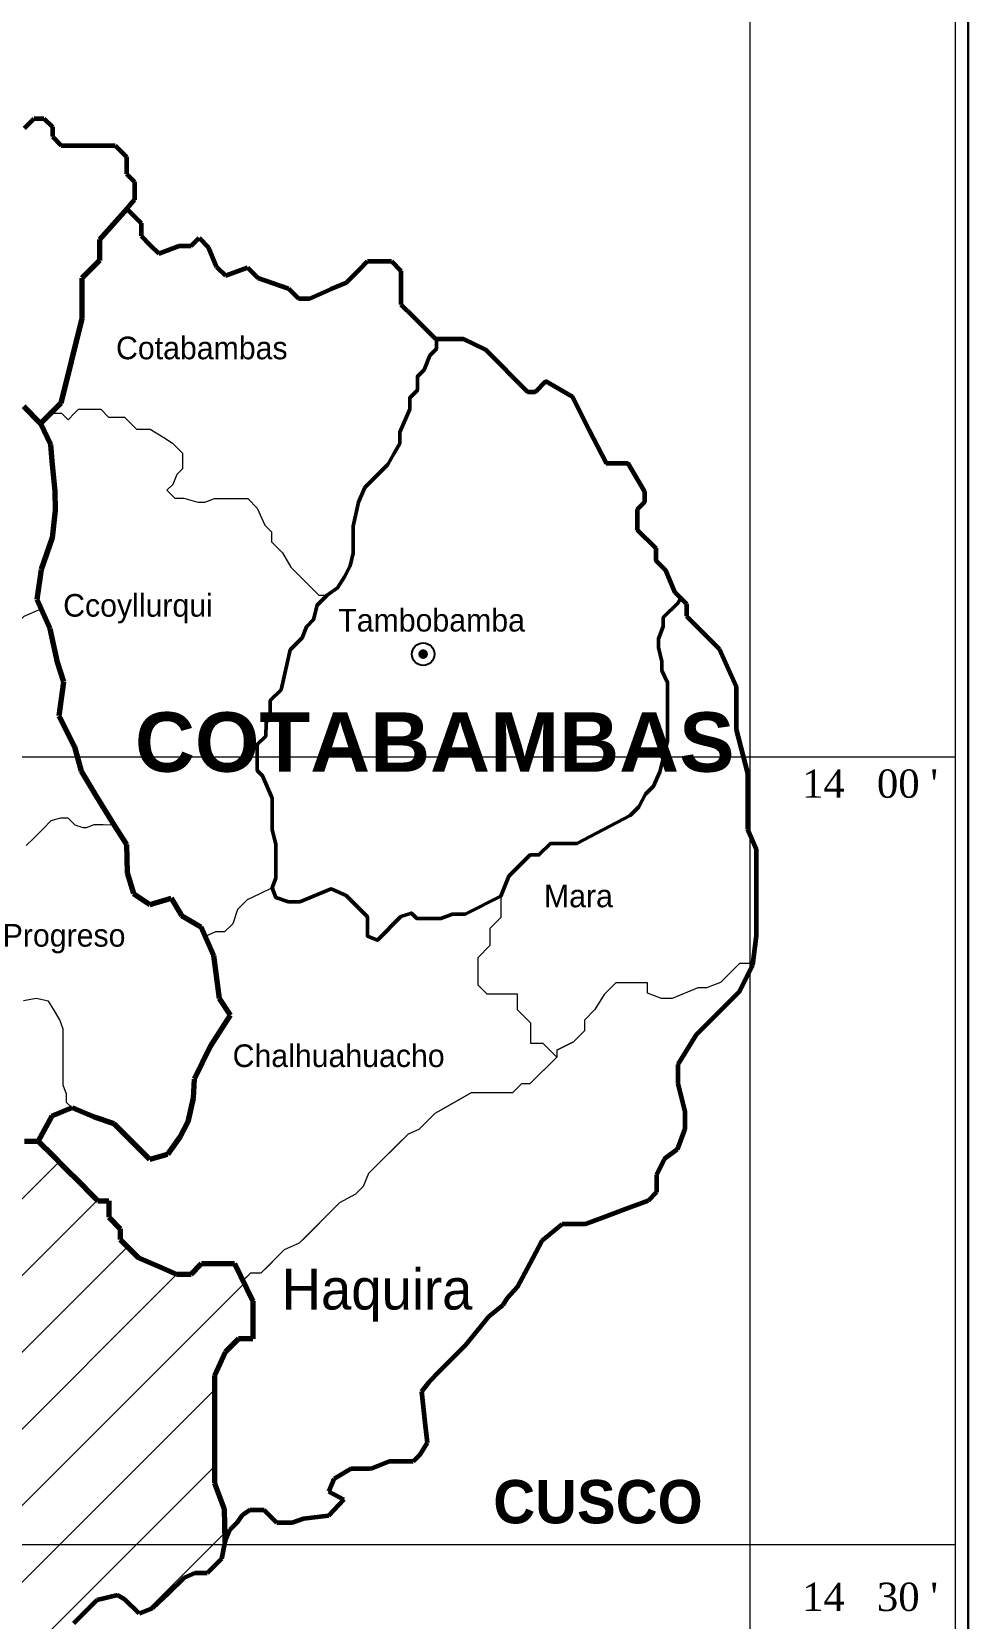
# Model space of a CAD drawing. Header units: metres. Extents: x 756359 to 758214, y 8425508 to 8426351.
# Drawn here: x 757045.67 to 757051.16, y 8425863.16 to 8425872.45 of the extents above; entities that cross this region are included whole.
import ezdxf

# ---------------------------------------------------------------- set-up
doc = ezdxf.new("R2010")
doc.units = ezdxf.units.M
doc.layers.add('05', color=5, linetype='Continuous')
doc.layers.add('CAJA AGUA', color=140, linetype='Continuous')
for name, color, linetype, lineweight in [('8', 5, 'Continuous', 60), ('Cap Prov', 94, 'Continuous', 25), ('Distrito', 212, 'Continuous', 25), ('Ejes de Coordenadas', 38, 'Continuous', 5), ('PERFIL', 150, 'Continuous', 9), ('PLUMA 2', 121, 'Continuous', 9), ('poste', 131, 'Continuous', 30), ('Red vías Vecinales', 106, 'Continuous', 40)]:
    doc.layers.add(name, color=color, linetype=linetype, lineweight=lineweight)
doc.styles.add('ARIAL', font='arial.ttf')
doc.styles.add('century', font='GOTHIC.TTF')

msp = doc.modelspace()

# ---------------------------------------------------------------- hatches: boundary and pattern name
msp.add_hatch(color=256).paths.add_polyline_path([(757047.9904, 8425868.8084, 1), (757047.934, 8425868.8084, 1)])
at = {"layer": 'PERFIL'}
h = msp.add_hatch(dxfattribs=at)
h.set_pattern_fill('ANSI31', color=3, scale=0.1, style=0)
h.set_pattern_definition([(45, (-3626.7664, 20332.6351), (-0.224506403027, 0.224506403027), [])])
h.paths.add_polyline_path([(757046.7397, 8425864.583), (757046.803, 8425864.7212), (757046.8804, 8425864.7985), (757046.9648, 8425864.7985), (757046.9648, 8425865.0188), (757046.9061, 8425865.1385), (757046.8569, 8425865.2389), (757046.7678, 8425865.2389), (757046.6647, 8425865.2389), (757046.6036, 8425865.1778), (757046.517, 8425865.1778), (757046.4301, 8425865.2156), (757046.2928, 8425865.2752), (757046.1885, 8425865.3796), (757046.1885, 8425865.4428), (757046.1205, 8425865.5108), (757046.1205, 8425865.6068), (757046.0572, 8425865.6068), (757046.0103, 8425865.6537), (757045.9587, 8425865.7052), (757045.8556, 8425865.8084), (757045.7946, 8425865.8693), (757045.7078, 8425865.9562), (757045.6281, 8425865.9562), (757045.5155, 8425865.9562), (757045.4261, 8425865.9562), (757045.3647, 8425865.8948), (757045.3647, 8425863.5943), (757046.7983, 8425863.5943), (757046.8015, 8425863.6098), (757046.7959, 8425863.8051), (757046.7397, 8425863.9551)])
h.paths.add_polyline_path([(757045.3647, 8425865.8948), (757045.3558, 8425865.8858), (757045.275, 8425865.805), (757045.2351, 8425865.6918), (757045.2059, 8425865.6092), (757045.0464, 8425865.6654), (757045.0043, 8425865.6232), (757044.8594, 8425865.5384), (757044.782, 8425865.4532), (757044.6693, 8425865.3485), (757044.5959, 8425865.3183), (757044.5333, 8425865.3809), (757044.3741, 8425865.3809), (757044.3741, 8425865.2489), (757044.342, 8425864.9761), (757044.215, 8425864.8171), (757044.1662, 8425864.5472), (757044.1105, 8425864.4426), (757044.1105, 8425864.3679), (757044.0828, 8425864.3403), (757044.0272, 8425864.2847), (757044.0007, 8425864.2001), (757043.9812, 8425864.1379), (757043.9317, 8425864.0885), (757043.9317, 8425864.0056), (757043.953, 8425863.9501), (757043.9745, 8425863.8942), (757043.9916, 8425863.8495), (757044.011, 8425863.799), (757044.011, 8425863.7556), (757044.0475, 8425863.7191), (757044.0475, 8425863.6366), (757044.0331, 8425863.5943), (757045.3647, 8425863.5943)])
h.paths.add_polyline_path([(757045.3647, 8425863.5943), (757044.0331, 8425863.5943), (757044.0265, 8425863.5751), (757044.0265, 8425863.5274), (757044.0265, 8425863.4818), (757044.0265, 8425863.4362), (757043.9749, 8425863.4362), (757043.949, 8425863.462), (757043.8936, 8425863.462), (757043.9008, 8425863.4423), (757043.9008, 8425863.4114), (757043.9268, 8425863.3575), (757043.9388, 8425863.2996), (757043.9807, 8425863.2577), (757043.9918, 8425863.1793), (757043.9918, 8425863.1343), (757043.9738, 8425863.0884), (757043.9738, 8425863.0286), (757043.9738, 8425862.9617), (757043.9738, 8425862.8883), (757043.9738, 8425862.8294), (757043.9898, 8425862.7895), (757043.9788, 8425862.7126), (757043.9648, 8425862.6438), (757043.9798, 8425862.5719), (757044.0137, 8425862.538), (757044.0427, 8425862.4946), (757044.0824, 8425862.4352), (757044.0977, 8425862.3928), (757044.1253, 8425862.316), (757044.1529, 8425862.2394), (757044.1667, 8425862.1687), (757044.1778, 8425862.1116), (757044.1778, 8425862.025), (757044.1507, 8425861.9371), (757044.1337, 8425861.8587), (757044.1167, 8425861.7659), (757044.0847, 8425861.676), (757044.0571, 8425861.5985), (757044.0345, 8425861.5348), (757044.0228, 8425861.4083), (757044.0622, 8425861.438), (757044.1428, 8425861.4482), (757044.2275, 8425861.4339), (757044.3079, 8425861.4186), (757044.3843, 8425861.3691), (757044.4184, 8425861.2774), (757044.4958, 8425861.2), (757044.4958, 8425861.1093), (757044.5065, 8425861.0438), (757044.5504, 8425861.001), (757044.6097, 8425861.0309), (757044.6403, 8425861.169), (757044.7269, 8425861.2557), (757044.8206, 8425861.3229), (757044.9271, 8425861.3849), (757045.1012, 8425861.3849), (757045.1518, 8425861.4085), (757045.1954, 8425861.4543), (757045.2422, 8425861.4667), (757045.3096, 8425861.5066), (757045.3489, 8425861.4948), (757045.3647, 8425861.4971)])
h.paths.add_polyline_path([(757046.5617, 8425863.3987), (757046.6257, 8425863.4255), (757046.6969, 8425863.4255), (757046.73, 8425863.4586), (757046.7805, 8425863.5091), (757046.7983, 8425863.5943), (757045.3647, 8425863.5943), (757045.3647, 8425861.4971), (757045.4502, 8425861.5091), (757045.5181, 8425861.5485), (757045.5883, 8425861.5884), (757045.6446, 8425861.5861), (757045.7171, 8425861.6119), (757045.7808, 8425861.7176), (757045.7997, 8425861.9), (757045.7567, 8425861.9733), (757045.7265, 8425862.1278), (757045.5553, 8425862.2991), (757045.4943, 8425862.5176), (757045.5514, 8425862.7689), (757045.6256, 8425862.8432), (757045.7391, 8425862.9567), (757045.9145, 8425863.132), (757046.0506, 8425863.2682), (757046.1719, 8425863.2973), (757046.2152, 8425863.2718), (757046.2982, 8425863.1889), (757046.3765, 8425863.222), (757046.4685, 8425863.3073)])
h.paths.add_polyline_path([(757044.3777, 8425863.5611), (757045.8397, 8425863.5611), (757045.8397, 8425863.8472), (757044.3777, 8425863.8472)], flags=9)
h.paths.add_polyline_path([(757041.8036, 8425863.7405), (757044.6537, 8425863.7405), (757044.6537, 8425864.3537), (757041.8036, 8425864.3537)], flags=9)

# ---------------------------------------------------------------- linework, layer by layer
at = {"lineweight": 60}
for p, q in [((757045.6265, 8425871.8881), (757045.6842, 8425871.9459)), ((757045.6842, 8425871.9459), (757045.74, 8425871.9459)), ((757045.74, 8425871.9459), (757045.7906, 8425871.8953)), ((757045.7906, 8425871.8953), (757045.7906, 8425871.8396)), ((757045.7906, 8425871.8396), (757045.8424, 8425871.7877)), ((757045.8424, 8425871.7877), (757045.9479, 8425871.7877)), ((757045.9479, 8425871.7877), (757046.0387, 8425871.7877)), ((757046.0387, 8425871.7877), (757046.1584, 8425871.7877)), ((757046.1584, 8425871.7877), (757046.2253, 8425871.7208)), ((757046.2253, 8425871.7208), (757046.2253, 8425871.6209)), ((757046.2253, 8425871.6209), (757046.2723, 8425871.5739)), ((757046.2723, 8425871.5739), (757046.2723, 8425871.4684)), ((757046.2723, 8425871.4684), (757046.2265, 8425871.4154)), ((757046.2265, 8425871.4154), (757046.3104, 8425871.3315)), ((757046.3104, 8425871.3315), (757046.3104, 8425871.258)), ((757046.3104, 8425871.258), (757046.3623, 8425871.2061)), ((757046.6042, 8425871.2003), (757046.6496, 8425871.2457)), ((757046.6496, 8425871.2457), (757046.7053, 8425871.19)), ((757046.3623, 8425871.2061), (757046.4139, 8425871.1545)), ((757046.4139, 8425871.1545), (757046.534, 8425871.2003)), ((757046.534, 8425871.2003), (757046.6042, 8425871.2003)), ((757046.7053, 8425871.19), (757046.7528, 8425871.0766)), ((757046.7528, 8425871.0766), (757046.8044, 8425871.025)), ((757046.8044, 8425871.025), (757046.9344, 8425871.0725)), ((757046.9344, 8425871.0725), (757046.9943, 8425871.0126)), ((757047.5106, 8425870.9832), (757047.5871, 8425871.0596)), ((757047.5871, 8425871.0596), (757047.6366, 8425871.1092)), ((757047.6366, 8425871.1092), (757047.7064, 8425871.1092)), ((757047.7064, 8425871.1092), (757047.7765, 8425871.1092)), ((757047.7765, 8425871.1092), (757047.832, 8425871.0537)), ((757047.832, 8425871.0537), (757047.832, 8425870.9405)), ((757046.9943, 8425871.0126), (757047.1739, 8425870.9487)), ((757047.1739, 8425870.9487), (757047.2316, 8425870.891)), ((757047.2977, 8425870.891), (757047.4215, 8425870.9446)), ((757047.4215, 8425870.9446), (757047.5106, 8425870.9832)), ((757047.832, 8425870.9405), (757047.832, 8425870.8567)), ((757047.2316, 8425870.891), (757047.2977, 8425870.891)), ((757047.832, 8425870.8567), (757047.9038, 8425870.7849)), ((757047.9038, 8425870.7849), (757047.9678, 8425870.7209)), ((757047.9678, 8425870.7209), (757048.0338, 8425870.6549)), ((757048.0338, 8425870.6549), (757048.1326, 8425870.6549)), ((757048.1326, 8425870.6549), (757048.1986, 8425870.6549)), ((757048.1986, 8425870.6549), (757048.3266, 8425870.5928)), ((757048.3266, 8425870.5928), (757048.3988, 8425870.5206)), ((757048.3988, 8425870.5206), (757048.5019, 8425870.4174)), ((757048.5019, 8425870.4174), (757048.5742, 8425870.3452)), ((757048.6197, 8425870.3452), (757048.6816, 8425870.4072)), ((757048.6816, 8425870.4072), (757048.8343, 8425870.3165)), ((757048.5742, 8425870.3452), (757048.6197, 8425870.3452)), ((757048.8343, 8425870.3165), (757048.9334, 8425870.1227)), ((757048.9334, 8425870.1227), (757048.9821, 8425870.0275)), ((757048.9821, 8425870.0275), (757049.0333, 8425869.9272)), ((757049.0333, 8425869.9272), (757049.1604, 8425869.9272)), ((757049.1604, 8425869.9272), (757049.2595, 8425869.7598)), ((757049.2595, 8425869.7598), (757049.2595, 8425869.6979)), ((757049.2595, 8425869.6979), (757049.2162, 8425869.6546)), ((757049.2162, 8425869.6546), (757049.2162, 8425869.5371)), ((757049.2162, 8425869.5371), (757049.3244, 8425869.4289)), ((757049.3244, 8425869.4289), (757049.3244, 8425869.3561)), ((757049.3244, 8425869.3561), (757049.3828, 8425869.2976)), ((757049.3828, 8425869.2976), (757049.4373, 8425869.1705)), ((757049.4373, 8425869.1705), (757049.5053, 8425869.1025)), ((757049.5053, 8425869.1025), (757049.5053, 8425869.0303)), ((757049.5053, 8425869.0303), (757049.5786, 8425868.9571)), ((757049.5786, 8425868.9571), (757049.6962, 8425868.8395)), ((757049.6962, 8425868.8395), (757049.7592, 8425868.7004)), ((757049.7592, 8425868.7004), (757049.7959, 8425868.6196)), ((757049.7959, 8425868.6196), (757049.7959, 8425868.5148)), ((757049.7959, 8425868.5148), (757049.7959, 8425868.3664)), ((757049.7959, 8425868.3664), (757049.8624, 8425868.1107)), ((757049.8624, 8425868.1107), (757049.8624, 8425867.9787)), ((757049.8624, 8425867.9787), (757049.8624, 8425867.8756)), ((757049.8624, 8425867.8756), (757049.8624, 8425867.7849)), ((757049.8624, 8425867.7849), (757049.9121, 8425867.6675)), ((757049.9121, 8425867.6675), (757049.9121, 8425867.5479)), ((757049.9121, 8425867.5479), (757049.9121, 8425867.4077)), ((757049.9121, 8425867.4077), (757049.9121, 8425867.2963)), ((757049.9121, 8425867.2963), (757049.9121, 8425867.1602)), ((757049.9121, 8425867.1602), (757049.891, 8425866.9874)), ((757049.891, 8425866.9874), (757049.8104, 8425866.828)), ((757049.8104, 8425866.828), (757049.5612, 8425866.5787)), ((757049.5612, 8425866.5787), (757049.4539, 8425866.4055)), ((757049.4539, 8425866.4055), (757049.4539, 8425866.2942)), ((757049.4539, 8425866.2942), (757049.4951, 8425866.1292)), ((757049.4951, 8425866.1292), (757049.4951, 8425866.0276)), ((757049.4951, 8425866.0276), (757049.4497, 8425865.908)), ((757049.3744, 8425865.8503), (757049.33, 8425865.7595)), ((757049.4497, 8425865.908), (757049.3744, 8425865.8503)), ((757049.33, 8425865.7595), (757049.33, 8425865.6564)), ((757049.33, 8425865.6564), (757049.2804, 8425865.6069)), ((757049.1483, 8425865.5575), (757049.0194, 8425865.5092)), ((757049.2804, 8425865.6069), (757049.1483, 8425865.5575)), ((757048.7768, 8425865.4696), (757048.6566, 8425865.3724)), ((757048.9135, 8425865.4696), (757048.7768, 8425865.4696)), ((757049.0194, 8425865.5092), (757048.9135, 8425865.4696)), ((757048.6566, 8425865.3724), (757048.5869, 8425865.2399)), ((757048.5869, 8425865.2399), (757048.5127, 8425865.101)), ((757048.5127, 8425865.101), (757048.4548, 8425865.037)), ((757048.4298, 8425864.9965), (757048.3463, 8425864.9284)), ((757048.4548, 8425865.037), (757048.4298, 8425864.9965)), ((757048.3463, 8425864.9284), (757048.2113, 8425864.7616)), ((757048.2113, 8425864.7616), (757048.1288, 8425864.679)), ((757048.1288, 8425864.679), (757048.0566, 8425864.6068)), ((757047.9947, 8425864.5449), (757047.9525, 8425864.4894)), ((757048.0566, 8425864.6068), (757047.9947, 8425864.5449)), ((757047.9525, 8425864.4894), (757047.9525, 8425864.4894)), ((757047.9525, 8425864.4894), (757047.973, 8425864.3079)), ((757047.973, 8425864.3079), (757047.9866, 8425864.1896)), ((757047.9866, 8425864.1896), (757047.943, 8425864.1195)), ((757047.7608, 8425864.08), (757047.6535, 8425864.037)), ((757047.9035, 8425864.08), (757047.7608, 8425864.08)), ((757047.943, 8425864.1195), (757047.9035, 8425864.08)), ((757047.4409, 8425863.9792), (757047.41, 8425863.905)), ((757047.5379, 8425864.037), (757047.4409, 8425863.9792)), ((757047.6535, 8425864.037), (757047.5379, 8425864.037)), ((757047.41, 8425863.905), (757047.4971, 8425863.8576)), ((757046.9477, 8425863.7945), (757046.9026, 8425863.7652)), ((757047.031, 8425863.7945), (757046.9477, 8425863.7945)), ((757047.1045, 8425863.721), (757047.031, 8425863.7945)), ((757047.4971, 8425863.8576), (757047.4073, 8425863.7611)), ((757047.4971, 8425863.8576), (757047.4971, 8425863.8576)), ((757046.8734, 8425863.7236), (757046.83, 8425863.6802)), ((757046.9026, 8425863.7652), (757046.8734, 8425863.7236)), ((757047.196, 8425863.721), (757047.1045, 8425863.721)), ((757047.2614, 8425863.7442), (757047.196, 8425863.721)), ((757047.4073, 8425863.7611), (757047.2614, 8425863.7442)), ((757046.8015, 8425863.6098), (757046.7805, 8425863.5091)), ((757046.83, 8425863.6802), (757046.8015, 8425863.6098)), ((757046.7805, 8425863.5091), (757046.73, 8425863.4586)), ((757046.6257, 8425863.4255), (757046.5617, 8425863.3987)), ((757046.6969, 8425863.4255), (757046.6257, 8425863.4255)), ((757046.73, 8425863.4586), (757046.6969, 8425863.4255)), ((757046.5617, 8425863.3987), (757046.4685, 8425863.3073)), ((757046.0506, 8425863.2682), (757045.9145, 8425863.132)), ((757046.1719, 8425863.2973), (757046.0506, 8425863.2682)), ((757046.2152, 8425863.2718), (757046.1719, 8425863.2973)), ((757046.2982, 8425863.1889), (757046.2152, 8425863.2718)), ((757046.3765, 8425863.222), (757046.2982, 8425863.1889)), ((757046.4685, 8425863.3073), (757046.3765, 8425863.222))]:
    msp.add_line(p, q, dxfattribs=at)
msp.add_circle((757047.9622, 8425868.8084), 0.0658)
at = {"layer": 'CAJA AGUA', "linetype": 'Continuous', "lineweight": 50, "flags": 128}
msp.add_lwpolyline([(757048.0406, 8425870.6549), (757048.0406, 8425870.5968), (757048.0008, 8425870.5565), (757047.9681, 8425870.4739), (757047.9285, 8425870.4343), (757047.9285, 8425870.3542), (757047.8836, 8425870.3093), (757047.8836, 8425870.2426), (757047.8266, 8425870.1076), (757047.8266, 8425870.042), (757047.7913, 8425869.9805), (757047.756, 8425869.919), (757047.6205, 8425869.7835), (757047.5827, 8425869.6983), (757047.552, 8425869.5573), (757047.552, 8425869.399), (757047.5357, 8425869.3253), (757047.5012, 8425869.2614), (757047.4612, 8425869.1959), (757047.4009, 8425869.1544), (757047.3415, 8425869.095), (757047.3209, 8425869.0108), (757047.2786, 8425868.9685), (757047.2544, 8425868.9041), (757047.1828, 8425868.8325), (757047.13, 8425868.5994), (757047.0664, 8425868.5358), (757047.0664, 8425868.4658), (757047.0426, 8425868.4033), (757047.0404, 8425868.3286), (757046.9902, 8425868.2784), (757046.9902, 8425868.1273), (757047.0214, 8425868.0961), (757047.0777, 8425867.9648), (757047.0777, 8425867.7816), (757047.0992, 8425867.693), (757047.0992, 8425867.4955), (757047.077, 8425867.4391), (757047.0992, 8425867.3827), (757047.1738, 8425867.3585), (757047.2403, 8425867.3585), (757047.4226, 8425867.433), (757047.5106, 8425867.3948), (757047.6355, 8425867.2698), (757047.6355, 8425867.157), (757047.6941, 8425867.1329), (757047.8322, 8425867.2709), (757047.8937, 8425867.292), (757047.926, 8425867.2598), (757048.0651, 8425867.2598), (757048.1337, 8425867.286), (757048.2083, 8425867.286), (757048.4181, 8425867.3908), (757048.4649, 8425867.5078), (757048.5896, 8425867.6325), (757048.6408, 8425867.6325), (757048.7075, 8425867.6991), (757048.8627, 8425867.6991), (757049.1744, 8425867.8623), (757049.2263, 8425867.9142), (757049.264, 8425867.9873), (757049.3113, 8425868.0347), (757049.3487, 8425868.1183), (757049.3939, 8425868.2989), (757049.3939, 8425868.4824), (757049.3939, 8425868.6416), (757049.3607, 8425868.7121), (757049.3607, 8425868.7645), (757049.3405, 8425868.8471), (757049.3405, 8425868.8974), (757049.3688, 8425868.97), (757049.3688, 8425869.0224), (757049.4534, 8425869.107), (757049.4713, 8425869.1365), (757049.4373, 8425869.1705), (757049.3828, 8425869.2976), (757049.3244, 8425869.3561), (757049.3244, 8425869.4289), (757049.2162, 8425869.5371), (757049.2162, 8425869.6546), (757049.2595, 8425869.6979), (757049.2595, 8425869.7598), (757049.1604, 8425869.9272), (757049.0333, 8425869.9272), (757048.8343, 8425870.3165), (757048.6816, 8425870.4072), (757048.6197, 8425870.3452), (757048.5742, 8425870.3452), (757048.3266, 8425870.5928), (757048.1986, 8425870.6549), (757048.0406, 8425870.6549)], dxfattribs=at)
at = {"layer": 'Cap Prov', "color": 2, "lineweight": 70}
for p, q in [((757046.2265, 8425871.4154), (757046.0667, 8425871.2368)), ((757046.0667, 8425871.2368), (757046.0667, 8425871.1132)), ((757046.0667, 8425871.1132), (757045.9635, 8425871.01)), ((757045.9635, 8425871.01), (757045.9635, 8425870.7731)), ((757045.9635, 8425870.7731), (757045.8396, 8425870.2784)), ((757045.721, 8425870.1598), (757045.623, 8425870.2578)), ((757045.8396, 8425870.2784), (757045.721, 8425870.1598)), ((757045.721, 8425870.1598), (757045.7804, 8425870.0367)), ((757045.7804, 8425870.0367), (757045.7871, 8425869.939)), ((757045.7871, 8425869.939), (757045.8049, 8425869.7635)), ((757045.8049, 8425869.7635), (757045.8071, 8425869.6484)), ((757045.8071, 8425869.6484), (757045.7893, 8425869.4889)), ((757045.7893, 8425869.4889), (757045.7245, 8425869.303)), ((757045.7245, 8425869.303), (757045.7003, 8425869.1276)), ((757045.7245, 8425869.303), (757045.7245, 8425869.303)), ((757045.7003, 8425869.1276), (757045.7755, 8425868.9592)), ((757045.7755, 8425868.9592), (757045.8194, 8425868.7605)), ((757045.8194, 8425868.7605), (757045.8561, 8425868.6451)), ((757045.8561, 8425868.6451), (757045.8293, 8425868.4477)), ((757045.8293, 8425868.4477), (757045.9205, 8425868.2656)), ((757045.9205, 8425868.2656), (757045.9592, 8425868.1231)), ((757045.9592, 8425868.1231), (757046.0469, 8425867.9768)), ((757046.0469, 8425867.9768), (757046.1496, 8425867.8089)), ((757046.1496, 8425867.8089), (757046.2252, 8425867.6937)), ((757046.2252, 8425867.6937), (757046.2296, 8425867.5267)), ((757046.2296, 8425867.5267), (757046.2648, 8425867.406)), ((757046.2648, 8425867.406), (757046.3623, 8425867.342)), ((757046.3623, 8425867.342), (757046.4872, 8425867.3798)), ((757046.3623, 8425867.342), (757046.3623, 8425867.342)), ((757046.4872, 8425867.3798), (757046.5476, 8425867.2776)), ((757046.5476, 8425867.2776), (757046.6603, 8425867.2117)), ((757046.6603, 8425867.2117), (757046.7341, 8425867.0441)), ((757046.7341, 8425867.0441), (757046.7681, 8425866.792)), ((757046.7681, 8425866.792), (757046.8329, 8425866.6932)), ((757046.8329, 8425866.6932), (757046.7165, 8425866.5136)), ((757046.7165, 8425866.5136), (757046.6213, 8425866.3194)), ((757046.6213, 8425866.3194), (757046.6147, 8425866.208)), ((757046.6147, 8425866.208), (757046.5834, 8425866.0683)), ((757045.7883, 8425866.1032), (757045.7078, 8425865.9562)), ((757045.9056, 8425866.1507), (757045.7883, 8425866.1032)), ((757046.0379, 8425866.0965), (757045.9056, 8425866.1507)), ((757046.1526, 8425866.0575), (757046.0379, 8425866.0965)), ((757046.361, 8425865.849), (757046.1526, 8425866.0575)), ((757046.5834, 8425866.0683), (757046.5368, 8425865.9791)), ((757045.6281, 8425865.9562), (757045.7078, 8425865.9562)), ((757045.7078, 8425865.9562), (757045.7946, 8425865.8693)), ((757046.5368, 8425865.9791), (757046.4655, 8425865.8777)), ((757045.7946, 8425865.8693), (757045.8556, 8425865.8084)), ((757046.4655, 8425865.8777), (757046.361, 8425865.849)), ((757046.361, 8425865.849), (757046.361, 8425865.849)), ((757045.8556, 8425865.8084), (757045.8556, 8425865.8084)), ((757045.8556, 8425865.8084), (757045.9587, 8425865.7052)), ((757045.9587, 8425865.7052), (757046.0103, 8425865.6537)), ((757046.0103, 8425865.6537), (757046.0572, 8425865.6068)), ((757046.0572, 8425865.6068), (757046.1205, 8425865.6068)), ((757046.1205, 8425865.6068), (757046.1205, 8425865.5108)), ((757046.1205, 8425865.5108), (757046.1885, 8425865.4428)), ((757046.1885, 8425865.4428), (757046.1885, 8425865.3796)), ((757046.1885, 8425865.3796), (757046.2928, 8425865.2752)), ((757046.2928, 8425865.2752), (757046.4301, 8425865.2156)), ((757046.4301, 8425865.2156), (757046.517, 8425865.1778)), ((757046.517, 8425865.1778), (757046.6036, 8425865.1778)), ((757046.6036, 8425865.1778), (757046.6647, 8425865.2389)), ((757046.6647, 8425865.2389), (757046.7678, 8425865.2389)), ((757046.7678, 8425865.2389), (757046.8569, 8425865.2389)), ((757046.8569, 8425865.2389), (757046.9648, 8425865.0188)), ((757046.9648, 8425865.0188), (757046.9648, 8425864.8548)), ((757046.8804, 8425864.7985), (757046.803, 8425864.7212)), ((757046.9648, 8425864.7985), (757046.8804, 8425864.7985)), ((757046.9648, 8425864.8548), (757046.9648, 8425864.7985)), ((757046.803, 8425864.7212), (757046.7397, 8425864.583)), ((757046.7397, 8425864.583), (757046.7397, 8425864.3487)), ((757046.7397, 8425864.3487), (757046.7397, 8425864.1987)), ((757046.7397, 8425864.1987), (757046.7397, 8425864.105)), ((757046.7397, 8425864.105), (757046.7397, 8425863.9551)), ((757046.7397, 8425863.9551), (757046.7959, 8425863.8051)), ((757046.7959, 8425863.8051), (757046.8015, 8425863.6098))]:
    msp.add_line(p, q, dxfattribs=at)
at = {"layer": 'Ejes de Coordenadas', "linetype": 'Continuous'}
for p, q in [((757049.8759, 8425877.573), (757049.8759, 8425858.9815)), ((757030.4502, 8425868.2071), (757051.0786, 8425868.2071)), ((757030.4641, 8425863.5943), (757051.0786, 8425863.5943))]:
    msp.add_line(p, q, dxfattribs=at)
msp.add_lwpolyline([(757051.0786, 8425858.9815), (757030.4641, 8425858.9815), (757030.4641, 8425876.1686), (757051.0786, 8425876.1686)], close=True, dxfattribs=at)
at = {"layer": 'PLUMA 2', "linetype": 'Continuous', "lineweight": 5}
for p, q in [((757048.4181, 8425867.3908), (757048.4181, 8425867.2657)), ((757048.4181, 8425867.2657), (757048.3535, 8425867.2012)), ((757048.3535, 8425867.2012), (757048.3535, 8425867.1016)), ((757048.3535, 8425867.1016), (757048.2818, 8425867.0299)), ((757048.2818, 8425867.0299), (757048.2818, 8425866.9572)), ((757048.2818, 8425866.9572), (757048.2818, 8425866.8719)), ((757048.2818, 8425866.8719), (757048.3346, 8425866.8192)), ((757048.3346, 8425866.8192), (757048.4137, 8425866.8192)), ((757048.4137, 8425866.8192), (757048.5122, 8425866.8192)), ((757048.5122, 8425866.8192), (757048.5122, 8425866.7275)), ((757048.5122, 8425866.7275), (757048.591, 8425866.6488)), ((757048.591, 8425866.6488), (757048.591, 8425866.5306)), ((757048.8434, 8425866.5373), (757048.9074, 8425866.6013)), ((757048.591, 8425866.5306), (757048.6633, 8425866.5306)), ((757048.6633, 8425866.5306), (757048.7454, 8425866.4486)), ((757048.7454, 8425866.489), (757048.8434, 8425866.5373))]:
    msp.add_line(p, q, dxfattribs=at)
for points in [[(757048.0406, 8425870.6549), (757048.0406, 8425870.5968), (757048.0406, 8425870.5968), (757048.0012, 8425870.5574), (757047.9681, 8425870.4739), (757047.9285, 8425870.4343), (757047.9285, 8425870.3542), (757047.8836, 8425870.3093), (757047.8836, 8425870.2426), (757047.8467, 8425870.1552), (757047.8266, 8425870.1076), (757047.8266, 8425870.042), (757047.7868, 8425869.9789), (757047.756, 8425869.919), (757047.7074, 8425869.8704), (757047.6581, 8425869.8211), (757047.6205, 8425869.7835), (757047.5827, 8425869.6983), (757047.5665, 8425869.6238), (757047.552, 8425869.5573), (757047.552, 8425869.4734), (757047.552, 8425869.399), (757047.5357, 8425869.3253), (757047.5017, 8425869.2623), (757047.4612, 8425869.1959), (757047.4009, 8425869.1544)], [(757045.7803, 8425870.2191), (757045.8439, 8425870.2191), (757045.8821, 8425870.1809), (757045.9205, 8425870.2194), (757045.9437, 8425870.2426), (757046.0032, 8425870.2426), (757046.0738, 8425870.2426), (757046.1197, 8425870.1967), (757046.2129, 8425870.1967), (757046.2832, 8425870.1264), (757046.3642, 8425870.1264), (757046.4428, 8425870.0763), (757046.4946, 8425870.0434), (757046.552, 8425869.9859), (757046.552, 8425869.9433), (757046.552, 8425869.893), (757046.5186, 8425869.8596), (757046.4953, 8425869.8023), (757046.461, 8425869.768), (757046.5084, 8425869.7207), (757046.5598, 8425869.7207), (757046.6425, 8425869.6975), (757046.6828, 8425869.6975), (757046.7393, 8425869.7197), (757046.8442, 8425869.7197), (757046.9349, 8425869.7197), (757046.991, 8425869.6637), (757047.0178, 8425869.6018), (757047.0341, 8425869.5642), (757047.0736, 8425869.5246), (757047.0736, 8425869.4668), (757047.1112, 8425869.4292), (757047.1394, 8425869.401), (757047.1872, 8425869.3177), (757047.2255, 8425869.2794), (757047.2678, 8425869.2371), (757047.3071, 8425869.1978), (757047.3504, 8425869.1544), (757047.4009, 8425869.1544), (757047.3415, 8425869.095), (757047.3209, 8425869.0108), (757047.2786, 8425868.9685), (757047.2544, 8425868.9041), (757047.1828, 8425868.8325), (757047.1616, 8425868.7388), (757047.1432, 8425868.6576), (757047.13, 8425868.5994), (757047.0664, 8425868.5358), (757047.0664, 8425868.4658), (757047.0426, 8425868.4033), (757047.0426, 8425868.3308), (757046.9902, 8425868.2784), (757046.9902, 8425868.1938), (757046.9902, 8425868.1273), (757047.0214, 8425868.0961), (757047.0486, 8425868.0326), (757047.0777, 8425867.9648), (757047.0777, 8425867.8703), (757047.0777, 8425867.7816), (757047.0992, 8425867.693), (757047.0992, 8425867.5983), (757047.0992, 8425867.4955), (757047.077, 8425867.4391), (757047.0064, 8425867.4049), (757046.9316, 8425867.3685), (757046.8753, 8425867.3122), (757046.8471, 8425867.2296), (757046.7987, 8425867.1812), (757046.7462, 8425867.1812), (757046.6855, 8425867.1544)], [(757047.077, 8425867.4391), (757047.0992, 8425867.3827), (757047.1738, 8425867.3585), (757047.2403, 8425867.3585), (757047.3291, 8425867.3948), (757047.4226, 8425867.433), (757047.5106, 8425867.3948), (757047.5519, 8425867.3535), (757047.5892, 8425867.3162), (757047.6355, 8425867.2698), (757047.6355, 8425867.1973), (757047.6355, 8425867.157), (757047.6941, 8425867.1329), (757047.7223, 8425867.1611), (757047.7465, 8425867.1853), (757047.7929, 8425867.2316), (757047.8322, 8425867.2709), (757047.8937, 8425867.292), (757047.926, 8425867.2598), (757048.0026, 8425867.2598), (757048.0651, 8425867.2598), (757048.1337, 8425867.286), (757048.2083, 8425867.286), (757048.285, 8425867.3243), (757048.3576, 8425867.3605), (757048.4181, 8425867.3908), (757048.4423, 8425867.4512), (757048.4649, 8425867.5078), (757048.521, 8425867.5639), (757048.5896, 8425867.6325), (757048.6408, 8425867.6325), (757048.7075, 8425867.6991), (757048.786, 8425867.6991), (757048.8627, 8425867.6991), (757048.9514, 8425867.7456), (757049.0017, 8425867.7719), (757049.0862, 8425867.8162), (757049.1744, 8425867.8623), (757049.2263, 8425867.9142), (757049.264, 8425867.9873), (757049.3113, 8425868.0347), (757049.3487, 8425868.1183), (757049.3729, 8425868.215), (757049.3939, 8425868.2989), (757049.3939, 8425868.3918), (757049.3939, 8425868.4824), (757049.3939, 8425868.569), (757049.3939, 8425868.6416), (757049.3607, 8425868.7121), (757049.3607, 8425868.7645), (757049.3405, 8425868.8471), (757049.3405, 8425868.8974), (757049.3688, 8425868.97), (757049.3688, 8425869.0224), (757049.4111, 8425869.0647), (757049.4534, 8425869.107), (757049.4781, 8425869.149)]]:
    msp.add_lwpolyline(points, dxfattribs=at)
at = {"layer": 'PLUMA 2', "linetype": 'Continuous', "lineweight": 5, "flags": 128}
for points in [[(757046.9061, 8425865.1385), (757046.9061, 8425865.1385), (757046.9648, 8425865.0188), (757046.9648, 8425864.7985), (757046.8804, 8425864.7985), (757046.803, 8425864.7212), (757046.7397, 8425864.583), (757046.7397, 8425863.9551), (757046.7959, 8425863.8051), (757046.8015, 8425863.6098), (757046.83, 8425863.6802), (757046.8734, 8425863.7236), (757046.9026, 8425863.7652), (757046.9477, 8425863.7945), (757047.031, 8425863.7945), (757047.1045, 8425863.721), (757047.196, 8425863.721), (757047.2614, 8425863.7442), (757047.4073, 8425863.7611), (757047.4971, 8425863.8576), (757047.41, 8425863.905), (757047.4409, 8425863.9792), (757047.5379, 8425864.037), (757047.6535, 8425864.037), (757047.7608, 8425864.08), (757047.9035, 8425864.08), (757047.943, 8425864.1195), (757047.9866, 8425864.1896), (757047.9525, 8425864.4894), (757047.9947, 8425864.5449), (757048.2113, 8425864.7616), (757048.3463, 8425864.9284), (757048.4298, 8425864.9965), (757048.4548, 8425865.037), (757048.5127, 8425865.101), (757048.5869, 8425865.2399), (757048.6566, 8425865.3724), (757048.7768, 8425865.4696), (757048.9135, 8425865.4696), (757049.2804, 8425865.6069), (757049.33, 8425865.6564), (757049.33, 8425865.7595), (757049.3514, 8425865.8033), (757049.3744, 8425865.8503), (757049.4286, 8425865.8918), (757049.4497, 8425865.908), (757049.4951, 8425866.0276), (757049.4951, 8425866.1292), (757049.4539, 8425866.2942), (757049.4539, 8425866.4055), (757049.5612, 8425866.5787), (757049.8104, 8425866.828), (757049.891, 8425866.9874), (757049.8921, 8425866.9962), (757049.815, 8425866.9962), (757049.7038, 8425866.885), (757049.6216, 8425866.8538), (757049.5712, 8425866.8538), (757049.421, 8425866.7909), (757049.3582, 8425866.7909), (757049.276, 8425866.8223), (757049.276, 8425866.8839), (757049.0911, 8425866.8839), (757049.0222, 8425866.815), (757048.9684, 8425866.7263), (757048.9074, 8425866.6653), (757048.9074, 8425866.6013), (757048.8434, 8425866.5373), (757048.7454, 8425866.489), (757048.7454, 8425866.4486), (757048.588, 8425866.2912), (757048.5384, 8425866.2912), (757048.4859, 8425866.2387), (757048.2435, 8425866.2387), (757048.0307, 8425866.1171), (757047.9373, 8425866.0237), (757047.8738, 8425865.9979), (757047.6431, 8425865.7672), (757047.6103, 8425865.6912), (757047.5656, 8425865.6465), (757047.4725, 8425865.5946), (757047.2358, 8425865.3579), (757047.1487, 8425865.3194), (757047.0122, 8425865.1829), (757046.9504, 8425865.1829), (757046.9061, 8425865.1385)], [(757048.7454, 8425866.4486), (757048.704, 8425866.4071), (757048.6388, 8425866.3419), (757048.588, 8425866.2912), (757048.5384, 8425866.2912), (757048.4859, 8425866.2387), (757048.3886, 8425866.2387), (757048.304, 8425866.2387), (757048.2435, 8425866.2387), (757048.1517, 8425866.1862), (757048.0838, 8425866.1474), (757048.0307, 8425866.1171), (757047.9747, 8425866.0612), (757047.9373, 8425866.0237), (757047.8738, 8425865.9979), (757047.8097, 8425865.9339), (757047.7542, 8425865.8783), (757047.6974, 8425865.8215), (757047.6431, 8425865.7672), (757047.6103, 8425865.6912), (757047.5656, 8425865.6465), (757047.4725, 8425865.5946), (757047.4387, 8425865.5608), (757047.3952, 8425865.5173), (757047.3191, 8425865.4412), (757047.2684, 8425865.3905), (757047.2358, 8425865.3579), (757047.1487, 8425865.3194), (757047.104, 8425865.2747), (757047.0557, 8425865.2264), (757047.0122, 8425865.1829), (757046.9504, 8425865.1829), (757046.9108, 8425865.1433)]]:
    msp.add_lwpolyline(points, dxfattribs=at)
at = {"layer": 'poste', "color": 2, "linetype": 'Continuous', "lineweight": 5}
for points in [[(757044.8345, 8425868.0274), (757044.8345, 8425868.0765), (757044.796, 8425868.1151), (757044.796, 8425868.1911), (757044.796, 8425868.2484), (757044.8818, 8425868.3342), (757044.9455, 8425868.3979), (757045.0076, 8425868.46), (757045.0872, 8425868.5396), (757045.1875, 8425868.5922), (757045.2607, 8425868.6654), (757045.2607, 8425868.7163), (757045.3197, 8425868.7753), (757045.3659, 8425868.8214), (757045.4264, 8425868.8819), (757045.4916, 8425868.9472), (757045.5921, 8425868.9964), (757045.6256, 8425869.0299), (757045.7243, 8425869.0739)], [(757045.6375, 8425867.6874), (757045.6794, 8425867.7293), (757045.7342, 8425867.7841), (757045.7836, 8425867.8334), (757045.8398, 8425867.8502), (757045.8804, 8425867.8502), (757045.902, 8425867.8286), (757045.9223, 8425867.8083), (757045.9697, 8425867.7935), (757045.9913, 8425867.7935), (757046.036, 8425867.8097), (757046.0887, 8425867.8097), (757046.1496, 8425867.8089)], [(757045.9056, 8425866.1507), (757045.8731, 8425866.1832), (757045.8731, 8425866.2314), (757045.8537, 8425866.2841), (757045.8537, 8425866.3274), (757045.8537, 8425866.376), (757045.8537, 8425866.4423), (757045.8537, 8425866.4882), (757045.8537, 8425866.5572), (757045.8537, 8425866.6112), (757045.8348, 8425866.6667), (757045.7969, 8425866.7288), (757045.7684, 8425866.7755), (757045.6954, 8425866.7924), (757045.6223, 8425866.7775)]]:
    msp.add_lwpolyline(points, dxfattribs=at)
at = {"layer": 'Red vías Vecinales', "color": 7, "lineweight": 30}
msp.add_lwpolyline([(757030.4641, 8425858.9815), (757051.1551, 8425858.9815), (757051.1551, 8425877.573), (757030.4641, 8425877.573), (757030.4641, 8425858.9815)], dxfattribs=at)

# ---------------------------------------------------------------- texts
at = {"layer": '05', "insert": (757046.2742, 8425868.4675), "char_height": 0.348122, "attachment_point": 1, "style": 'century'}
msp.add_mtext('{\\fArial|b1|i0|c0|p34;COTABAMBAS}', dxfattribs=at)
at = {"layer": '8', "color": 7, "insert": (757048.373, 8425863.9716), "char_height": 0.253964, "attachment_point": 1, "style": 'century'}
msp.add_mtext('{\\fBankGothic Md BT|b1|i0|c0|p34;CUSCO}', dxfattribs=at)
at = {"layer": 'Distrito', "linetype": 'Continuous', "lineweight": 5, "attachment_point": 1, "style": 'century'}
for s, insert, char_height, width in [('Cotabambas', (757046.1633, 8425870.6676), 0.13255, 1.677093), ('Ccoyllurqui', (757045.8538, 8425869.1602), 0.132554, 1.677093), ('Tambobamba', (757047.465, 8425869.0731), 0.13255, 1.677093), ('Mara', (757048.6698, 8425867.4585), 0.13255, 1.677093), ('Progreso', (757045.4995, 8425867.2277), 0.13255, 1.677093), ('Chalhuahuacho', (757046.8464, 8425866.5226), 0.132554, 1.677093), ('Haquira', (757047.1334, 8425865.2087), 0.2386, 3.018767)]:
    msp.add_mtext(s, dxfattribs=dict(at, insert=insert, char_height=char_height, width=width))
at = {"layer": 'Ejes de Coordenadas', "char_height": 0.165812, "width": 1.111464, "attachment_point": 1, "style": 'ARIAL'}
for s, insert in [("{\\fTimes New Roman|b0|i0|c0|p18;14   00 '}", (757050.1817, 8425868.1328)), ("{\\fTimes New Roman|b0|i0|c0|p18;14   30 '}", (757050.1817, 8425863.3704))]:
    msp.add_mtext(s, dxfattribs=dict(at, insert=insert))

doc.saveas('drawing.dxf')
